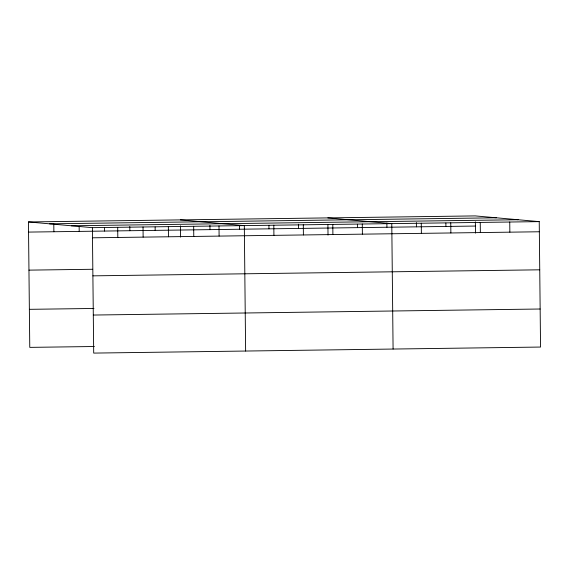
<?xml version="1.0" encoding="UTF-8"?>
<svg xmlns="http://www.w3.org/2000/svg" width="569" height="569" viewBox="0 0 569 569"><rect width="100%" height="100%" fill="white"/><g stroke="black" fill="none" stroke-linecap="round" stroke-linejoin="round"><path stroke-width="0.85" d="M28.45 221.946L475.3 215.907L539.234 221.626L540.55 347.054L93.7 353.093L92.384 227.664L28.45 221.946L29.766 347.375L94.376 346.507M49.546 223.83L496.403 217.792M71.289 225.779L518.139 219.734M92.384 227.664L539.234 221.626M28.557 232.088L475.407 226.049M92.491 237.806L539.341 231.768M28.955 270.133L92.697 269.272M92.889 275.851L539.739 269.813M29.368 309.33L93.977 308.462M93.302 315.048L540.152 309.01M327.836 217.899L391.778 223.617L393.087 349.046M180.38 219.89L244.314 225.609L245.63 351.037M509.746 222.024L509.852 232.166M480.25 222.422L480.357 232.565M475.364 221.825L475.478 233.126M450.762 222.82L450.868 232.963M445.876 223.069L445.911 226.448M421.266 223.219L421.373 233.361M416.38 222.621L416.423 226.846M386.884 223.02L386.927 227.244M362.282 224.015L362.389 234.158M357.403 224.264L357.439 227.643M332.794 224.414L332.901 234.556M327.908 224.663L328.021 235.118M303.298 224.812L303.405 234.954M298.412 224.214L298.455 228.439M273.81 225.21L273.917 235.353M268.924 225.459L268.959 228.838M239.435 225.857L239.471 229.236M218.994 225.95L219.101 236.099M209.933 225.409L209.975 229.641M193.673 226.291L193.78 236.441M180.444 225.808L180.558 237.117M168.353 226.64L168.46 236.782M155.131 226.995L155.166 230.381M143.032 226.981L143.132 237.124M129.796 226.498L129.846 230.722M117.705 227.323L117.811 237.465M104.483 227.685L104.518 231.064M79.148 226.334L79.198 231.405M53.799 224.143L53.877 231.747"/></g></svg>
